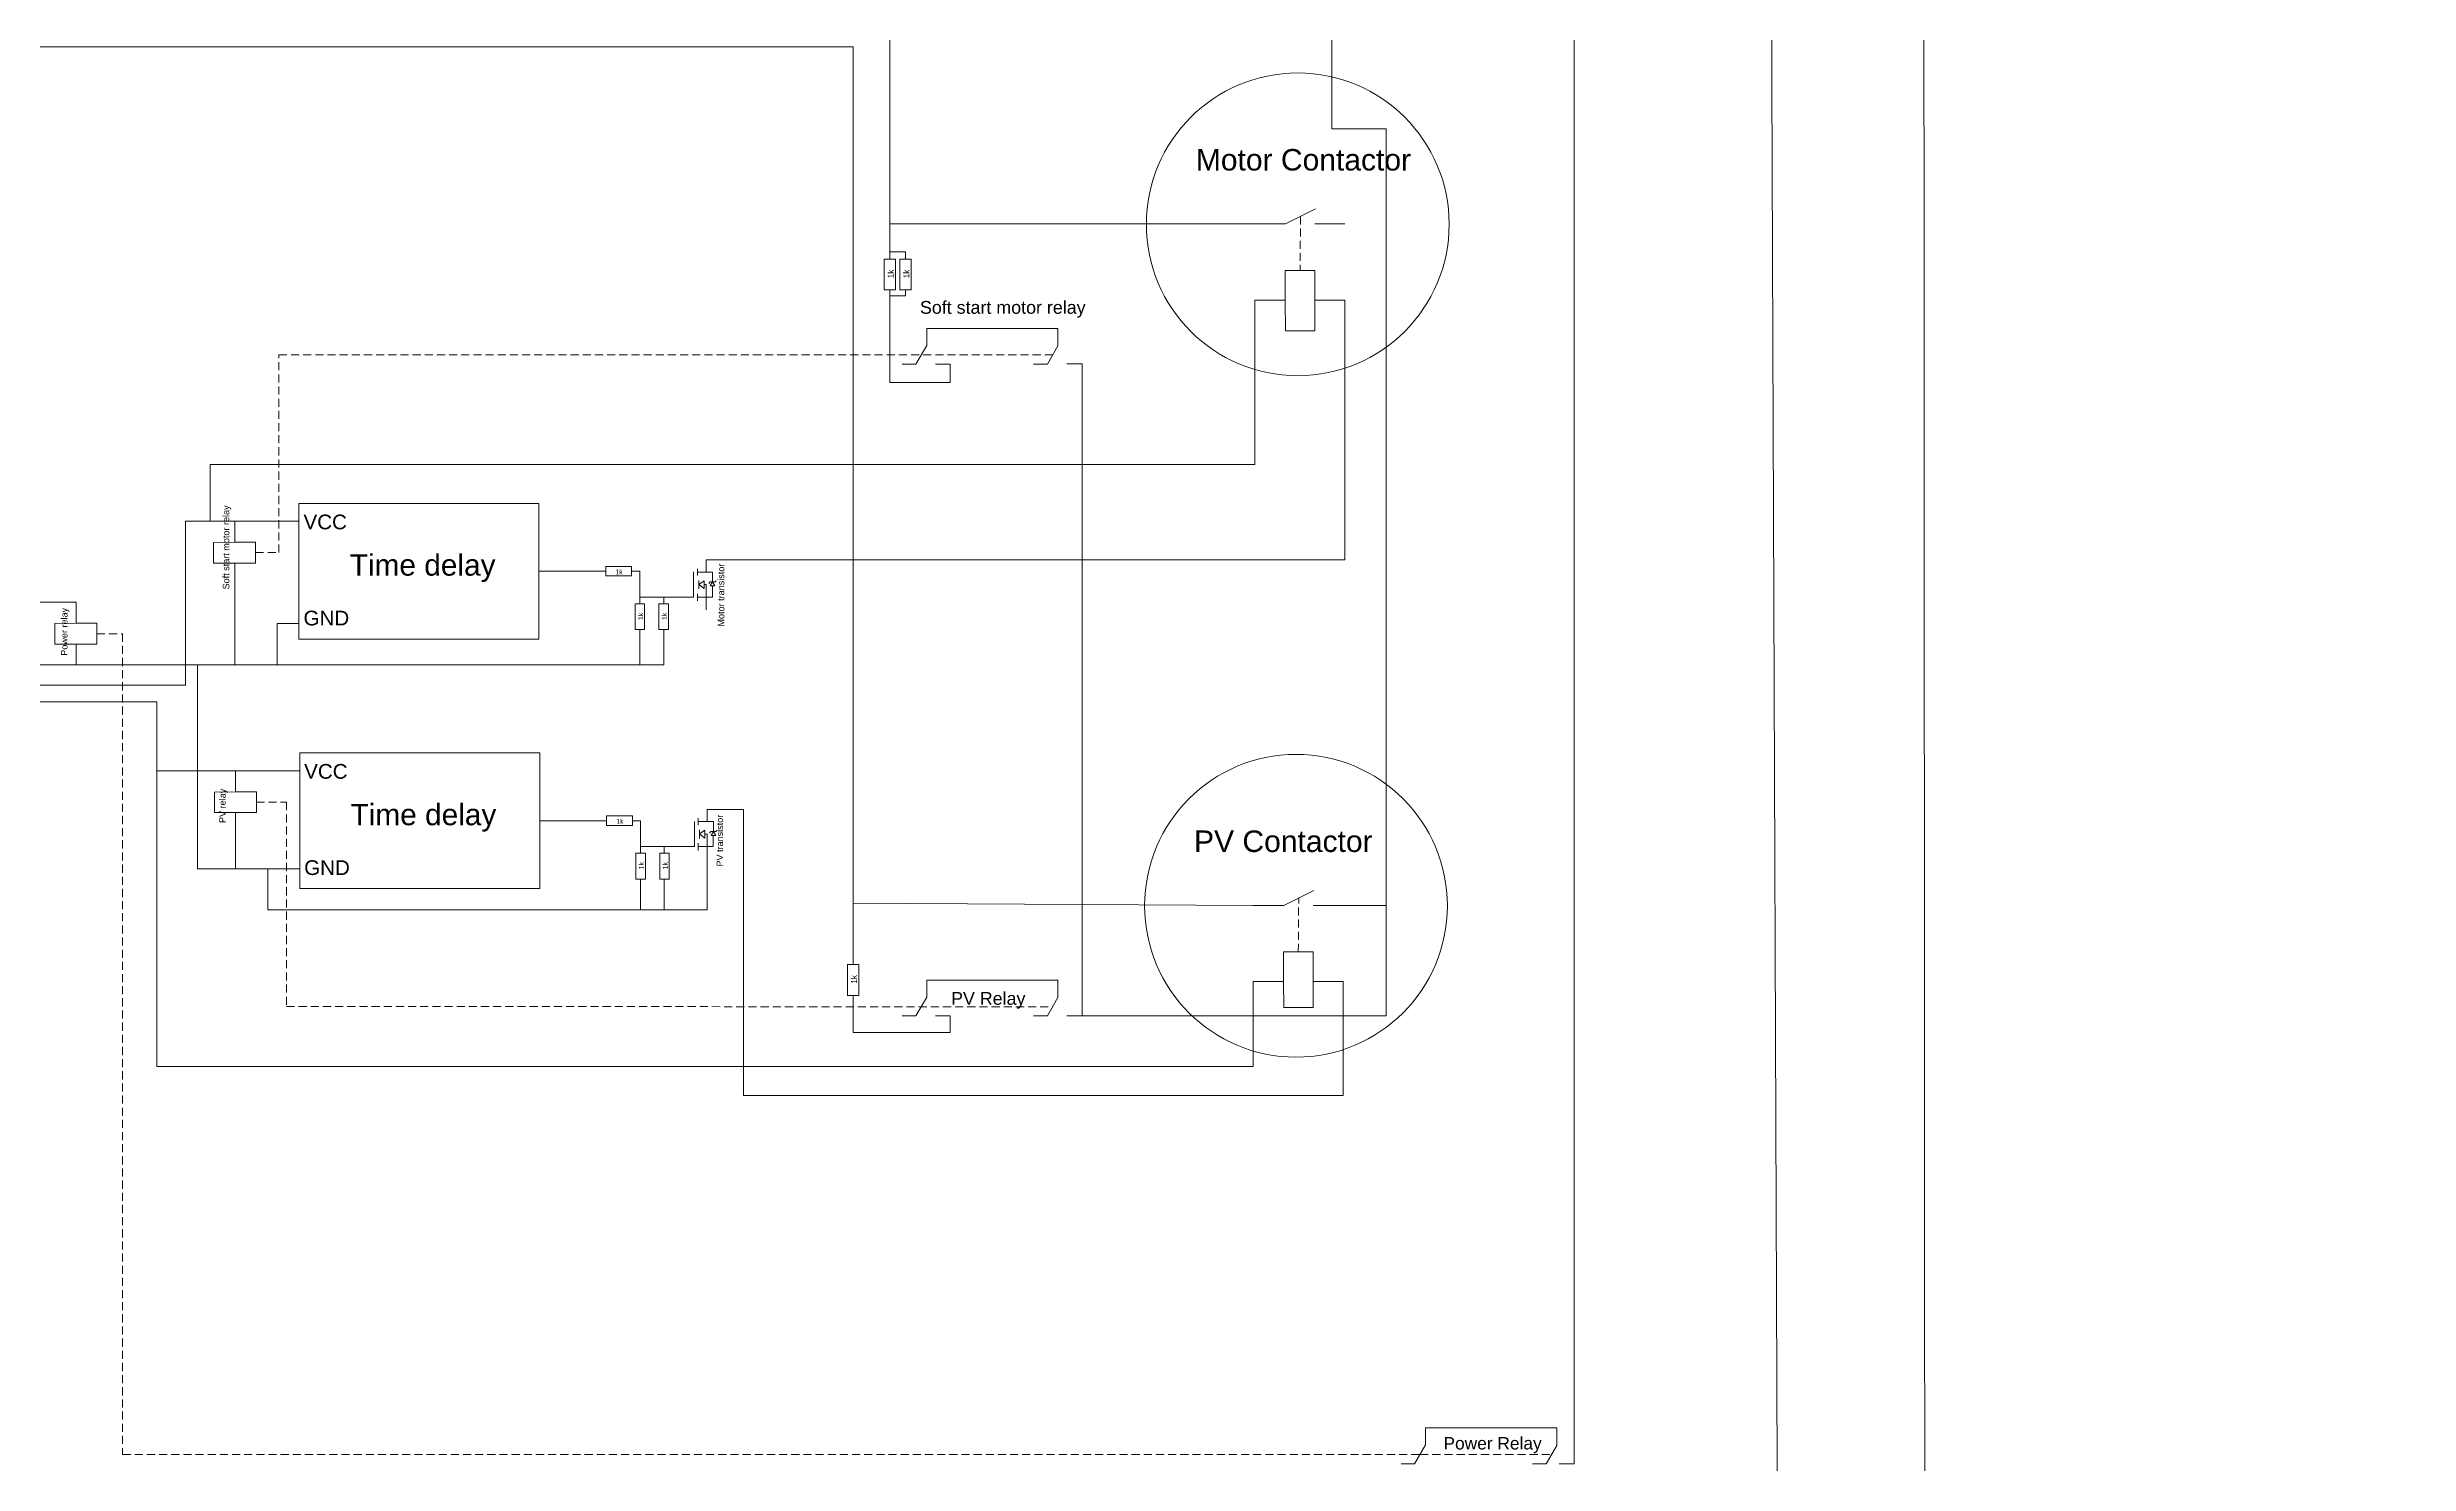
# Model space of a CAD drawing. Header units: inches. Extents: x 4541 to 19811, y -21622 to -6339.
# Drawn here: x 19519.2 to 19664.9, y -8161.4 to -8074 of the extents above; entities that cross this region are included whole.
import ezdxf

# ---------------------------------------------------------------- set-up
doc = ezdxf.new("R2010")
doc.units = ezdxf.units.IN
doc.header["$MEASUREMENT"] = 0
doc.linetypes.add('DASHED', pattern=[0.75, 0.5, -0.25])
doc.layers.get('0').update_dxf_attribs({"lineweight": 0})
doc.styles.get("Standard").update_dxf_attribs({"font": 'arial.ttf'})

msp = doc.modelspace()

# ---------------------------------------------------------------- linework, layer by layer
for p, q in [((19597.38, -8084.9), (19599.24, -8084.9)), ((19573.97, -8093.54), (19574.89, -8093.54)), ((19582.08, -8093.53), (19583.03, -8093.53)), ((19583.03, -8093.53), (19583.03, -8133.76)), ((19549.51, -8106.33), (19553.64, -8106.33)), ((19534.76, -8118.64), (19530.8, -8118.64)), ((19549.56, -8121.72), (19553.69, -8121.72)), ((19597.27, -8126.95), (19599.13, -8126.95)), ((19573.97, -8133.77), (19574.89, -8133.77)), ((19582.08, -8133.76), (19583.03, -8133.76)), ((19612.46, -8161.4), (19613.38, -8161.4))]:
    msp.add_line(p, q)
at = {"color": 7, "true_color": 0xffffff}
msp.add_line((19534.71, -8103.24), (19530.76, -8103.24), dxfattribs=at)
at = {"color": 1}
msp.add_line((19568.9, -8126.8), (19568.9, -8130.6), dxfattribs=at)
for points in [[(15898.19, -9317.22), (15898.19, -9619.17), (19810.56, -9619.17), (19810.56, -7849.02), (19442.26, -7849.02), (19442.26, -8056.14), (19571.17, -8056.14), (19571.17, -8084.9), (19593.68, -8084.9)], [(19303.97, -7974.02), (19303.97, -7850.09), (19434.04, -7850.09), (19434.04, -7965.18), (19434.04, -8073.97), (19568.9, -8073.97), (19568.9, -8126.8), (19593.57, -8126.96)], [(19598.43, -8005.5), (19598.43, -8031.01), (19613.38, -8031.01), (19613.38, -8161.4), (19613.38, -8031.01), (19598.43, -8031.01), (19598.43, -8075.82)], [(19613.38, -8161.4), (19613.38, -8031.01)], [(19599.13, -8126.95), (19601.79, -8126.95), (19601.79, -8079.02), (19598.43, -8079.02), (19598.43, -8075.82)]]:
    msp.add_lwpolyline(points, dxfattribs=at)
at = {"color": 3, "ltscale": 5}
msp.add_lwpolyline([(19635.11, -8369.74), (19634.88, -7904.28), (19588.28, -7904.28)], dxfattribs=at)
at = {"color": 1, "ltscale": 5}
msp.add_lwpolyline([(19598.34, -7920.8), (19624.99, -7920.8), (19626.74, -8381.14)], dxfattribs=at)
for points in [[(19593.68, -8084.9), (19595.58, -8084.9), (19597.43, -8083.96)], [(19571.17, -8084.9), (19571.17, -8087.07), (19571.17, -8086.61), (19572.12, -8086.61), (19572.12, -8087.07)], [(19593.69, -8089.6), (19595.55, -8089.6), (19595.55, -8087.77), (19597.39, -8087.77), (19597.39, -8091.49), (19595.58, -8091.49), (19595.55, -8089.6), (19595.58, -8091.49), (19597.39, -8091.49), (19597.39, -8089.6), (19599.24, -8089.6)], [(19529.23, -8103.24), (19529.23, -8099.74), (19593.69, -8099.74), (19593.69, -8089.6)], [(19571.17, -8088.97), (19571.17, -8089.34), (19572.12, -8089.34), (19572.12, -8088.97)], [(19571.17, -8089.34), (19571.17, -8094.69), (19574.89, -8094.69), (19574.89, -8093.54)], [(19571.92, -8093.55), (19572.76, -8093.55), (19573.44, -8092.39), (19573.44, -8091.34), (19581.53, -8091.34), (19581.53, -8092.41), (19580.88, -8093.54), (19580.03, -8093.54)], [(19516.28, -8113.36), (19527.7, -8113.36), (19527.7, -8103.24), (19530.76, -8103.24)], [(19530.76, -8103.24), (19530.76, -8104.54), (19532.03, -8104.54), (19532.03, -8105.82), (19529.44, -8105.82), (19529.44, -8104.56), (19530.76, -8104.54), (19529.44, -8104.56), (19529.44, -8105.82), (19530.76, -8105.82), (19530.76, -8107.11)], [(19559.84, -8105.62), (19559.84, -8106.38), (19559.29, -8106.38), (19559.29, -8106.17), (19559.29, -8106.38), (19559.29, -8106.6), (19559.29, -8106.38), (19559.84, -8106.38), (19560.23, -8106.38), (19560.23, -8106.99), (19560.08, -8106.99), (19559.99, -8107.08), (19560.08, -8106.99), (19560.23, -8106.99), (19560.38, -8106.99), (19560.45, -8106.92), (19560.38, -8106.99), (19560.23, -8106.99), (19560.08, -8107.23), (19560.37, -8107.23), (19560.23, -8106.99), (19560.37, -8107.23), (19560.23, -8107.23), (19560.23, -8107.93), (19559.84, -8107.93), (19559.84, -8107.15), (19559.7, -8107.15), (19559.7, -8106.91), (19559.37, -8107.15), (19559.7, -8107.4), (19559.7, -8107.15), (19559.7, -8107.4), (19559.37, -8107.15), (19559.37, -8107.15), (19559.37, -8106.89), (19559.37, -8107.15), (19559.37, -8107.42), (19559.37, -8107.15), (19559.7, -8107.4), (19559.7, -8107.15), (19559.84, -8107.15), (19559.84, -8107.93), (19559.29, -8107.93), (19559.29, -8107.72), (19559.29, -8108.15), (19559.29, -8107.94), (19559.29, -8107.93), (19559.84, -8107.93), (19559.84, -8108.7)], [(19555.23, -8106.33), (19555.74, -8106.33), (19555.74, -8108.34)], [(19558.3, -8107.93), (19559.06, -8107.93), (19559.06, -8106.37)], [(19516.28, -8110.8), (19518.63, -8110.8), (19518.63, -8108.24), (19520.97, -8108.24)], [(19520.97, -8108.24), (19520.97, -8109.54), (19522.24, -8109.54), (19522.24, -8110.82), (19519.65, -8110.82), (19519.65, -8109.55), (19520.97, -8109.54), (19519.65, -8109.55), (19519.65, -8110.82), (19520.97, -8110.82), (19520.97, -8112.1)], [(19557.21, -8108.34), (19557.21, -8107.93), (19555.74, -8107.93)], [(19557.21, -8107.93), (19558.3, -8107.93)], [(19516.28, -8114.38), (19525.94, -8114.38), (19525.94, -8118.64), (19530.8, -8118.64)], [(19525.94, -8118.64), (19525.94, -8136.89), (19593.58, -8136.89), (19593.58, -8131.65)], [(19530.8, -8118.64), (19530.8, -8119.94), (19532.08, -8119.94), (19532.08, -8121.22), (19529.49, -8121.22), (19529.49, -8119.95), (19530.8, -8119.94), (19529.49, -8119.95), (19529.49, -8121.22), (19530.8, -8121.22), (19530.8, -8122.5)], [(19555.28, -8121.72), (19555.79, -8121.72), (19555.79, -8123.73)], [(19558.35, -8123.32), (19559.11, -8123.32), (19559.11, -8121.76)], [(19559.89, -8121.02), (19559.89, -8121.77), (19559.34, -8121.77), (19559.34, -8121.57), (19559.34, -8121.77), (19559.34, -8121.99), (19559.34, -8121.77), (19559.89, -8121.77), (19560.28, -8121.77), (19560.28, -8122.39), (19560.12, -8122.39), (19560.03, -8122.48), (19560.12, -8122.39), (19560.28, -8122.39), (19560.43, -8122.39), (19560.5, -8122.31), (19560.43, -8122.39), (19560.28, -8122.39), (19560.13, -8122.63), (19560.42, -8122.63), (19560.28, -8122.39), (19560.42, -8122.63), (19560.27, -8122.63), (19560.27, -8123.32), (19559.89, -8123.32), (19559.89, -8122.55), (19559.75, -8122.55), (19559.75, -8122.31), (19559.42, -8122.54), (19559.75, -8122.79), (19559.75, -8122.55), (19559.75, -8122.79), (19559.42, -8122.54), (19559.42, -8122.54), (19559.42, -8122.29), (19559.42, -8122.54), (19559.42, -8122.81), (19559.42, -8122.54), (19559.75, -8122.79), (19559.75, -8122.55), (19559.89, -8122.55), (19559.89, -8123.32), (19559.34, -8123.32), (19559.34, -8123.11), (19559.34, -8123.55), (19559.34, -8123.33), (19559.34, -8123.32), (19559.89, -8123.32), (19559.89, -8124.1)], [(19557.25, -8123.73), (19557.25, -8123.32), (19555.79, -8123.32)], [(19557.25, -8123.32), (19558.35, -8123.32)], [(19593.57, -8126.96), (19595.47, -8126.96), (19597.32, -8126.02)], [(19601.79, -8126.95), (19601.79, -8133.76), (19583.03, -8133.76)], [(19593.58, -8131.65), (19595.44, -8131.65), (19595.44, -8129.82), (19597.28, -8129.82), (19597.28, -8133.24), (19595.46, -8133.24), (19595.44, -8131.65), (19595.46, -8133.24), (19597.28, -8133.24), (19597.28, -8131.65), (19599.13, -8131.65)], [(19571.92, -8133.77), (19572.76, -8133.77), (19573.44, -8132.61), (19573.44, -8131.56), (19581.53, -8131.56), (19581.53, -8132.64), (19580.88, -8133.77), (19580.03, -8133.77)], [(19568.9, -8132.5), (19568.9, -8134.78), (19574.89, -8134.78), (19574.89, -8133.77)], [(19602.7, -8161.4), (19603.54, -8161.4), (19604.22, -8160.24), (19604.22, -8159.19), (19612.31, -8159.19), (19612.31, -8160.27), (19611.66, -8161.4), (19610.81, -8161.4)]]:
    msp.add_lwpolyline(points)
at = {"linetype": 'DASHED'}
for points in [[(19596.5, -8084.43), (19596.47, -8087.77)], [(19532.03, -8105.18), (19533.47, -8105.18), (19533.47, -8092.97), (19581.2, -8092.97)], [(19522.24, -8110.18), (19523.83, -8110.18), (19523.83, -8160.82), (19603.88, -8160.82), (19611.98, -8160.83)], [(19532.08, -8120.58), (19533.94, -8120.58), (19533.94, -8133.19), (19581.2, -8133.2)], [(19596.36, -8129.82), (19596.39, -8126.49)]]:
    msp.add_lwpolyline(points, dxfattribs=at)
for points in [[(19570.82, -8087.07), (19571.52, -8087.07), (19571.52, -8088.97), (19570.82, -8088.97)], [(19571.78, -8087.07), (19572.47, -8087.07), (19572.47, -8088.97), (19571.78, -8088.97)], [(19534.71, -8102.14), (19549.51, -8102.14), (19549.51, -8110.51), (19534.71, -8110.51)], [(19555.23, -8106.04), (19555.23, -8106.62), (19553.64, -8106.62), (19553.64, -8106.04)], [(19555.46, -8108.34), (19556.03, -8108.34), (19556.03, -8109.93), (19555.46, -8109.93)], [(19556.92, -8108.34), (19557.5, -8108.34), (19557.5, -8109.93), (19556.92, -8109.93)], [(19534.76, -8117.54), (19549.56, -8117.54), (19549.56, -8125.91), (19534.76, -8125.91)], [(19555.28, -8121.43), (19555.28, -8122.01), (19553.69, -8122.01), (19553.69, -8121.43)], [(19555.5, -8123.73), (19556.08, -8123.73), (19556.08, -8125.32), (19555.5, -8125.32)], [(19556.97, -8123.73), (19557.54, -8123.73), (19557.54, -8125.32), (19556.97, -8125.32)], [(19568.55, -8130.6), (19569.25, -8130.6), (19569.25, -8132.5), (19568.55, -8132.5)]]:
    msp.add_lwpolyline(points, close=True)
at = {"color": 3}
for points in [[(19559.84, -8105.62), (19599.24, -8105.62), (19599.24, -8089.6)], [(19530.76, -8107.11), (19530.76, -8112.1), (19533.37, -8112.1), (19533.37, -8109.56), (19534.71, -8109.56), (19533.37, -8109.56), (19533.37, -8112.1), (19555.74, -8112.1), (19555.74, -8109.93), (19555.74, -8112.1), (19557.21, -8112.1), (19557.21, -8109.93)], [(19530.76, -8112.1), (19516.28, -8112.1)], [(19528.45, -8112.1), (19528.45, -8124.7), (19530.8, -8124.7)], [(19559.89, -8121.02), (19562.13, -8121.02), (19562.13, -8138.68), (19599.13, -8138.68), (19599.13, -8131.65)], [(19534.76, -8124.7), (19530.8, -8124.7), (19530.8, -8122.5)], [(19532.78, -8124.7), (19532.78, -8127.23), (19555.79, -8127.23), (19555.79, -8125.32), (19555.79, -8127.23), (19557.25, -8127.23), (19557.25, -8125.32), (19557.25, -8127.23), (19559.89, -8127.23), (19559.89, -8124.1)]]:
    msp.add_lwpolyline(points, dxfattribs=at)
for centre in [(19596.33, -8084.92), (19596.22, -8126.97)]:
    msp.add_circle(centre, 9.34)

# ---------------------------------------------------------------- texts
for s, height, p in [('Motor Contactor', 1.3261, (19590.04, -8081.6)), ('Soft start motor relay', 0.7884, (19573.02, -8090.44)), ('VCC', 0.908, (19534.99, -8103.74)), ('Time delay', 1.317, (19537.84, -8106.6)), ('1k', 0.301, (19554.24, -8106.52)), ('GND', 0.908, (19534.99, -8109.67)), ('VCC', 0.908, (19535.03, -8119.13)), ('Time delay', 1.317, (19537.89, -8122)), ('1k', 0.301, (19554.29, -8121.91)), ('PV Contactor', 1.3261, (19589.93, -8123.65)), ('GND', 0.908, (19535.03, -8125.07)), ('PV Relay', 0.788, (19574.94, -8133.08)), ('Power Relay', 0.765, (19605.32, -8160.52))]:
    msp.add_text(s, height=height).set_placement(p)
for s, height, p in [('1k', 0.361, (19571.4, -8088.25)), ('1k', 0.361, (19572.36, -8088.25)), ('Soft start motor relay', 0.4, (19530.41, -8107.45)), ('Motor transistor', 0.4, (19560.95, -8109.74)), ('Power relay', 0.4, (19520.43, -8111.54)), ('1k', 0.301, (19555.94, -8109.33)), ('1k', 0.301, (19557.4, -8109.33)), ('PV relay', 0.4, (19530.19, -8121.86)), ('PV transistor', 0.4, (19560.87, -8124.55)), ('1k', 0.301, (19555.98, -8124.72)), ('1k', 0.301, (19557.45, -8124.72)), ('1k', 0.361, (19569.13, -8131.78))]:
    msp.add_text(s, height=height, rotation=90).set_placement(p)

doc.saveas('drawing.dxf')
